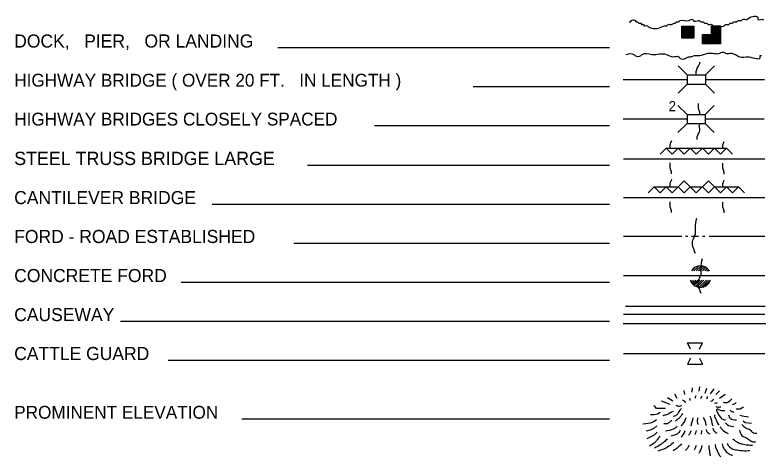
# Model space of a CAD drawing. Extents: x 1372974 to 1910017, y 15437295 to 16008649.
# Drawn here: x 1542694 to 1567567, y 15682450 to 15697088 of the extents above; entities that cross this region are included whole.
import ezdxf

# ---------------------------------------------------------------- set-up
doc = ezdxf.new("R2010")
doc.units = 0
doc.layers.add('L12', color=7, linetype='Continuous')
doc.layers.add('L23', color=7, linetype='Continuous')

msp = doc.modelspace()

# ---------------------------------------------------------------- linework, layer by layer
at = {"layer": 'L12'}
for p, q in [((1562842, 15694954), (1564959, 15694954)), ((1565561, 15694954), (1567520, 15694954)), ((1562837, 15693644), (1564954, 15693644)), ((1565551, 15693644), (1567509, 15693644)), ((1562852, 15692324), (1567525, 15692324)), ((1562852, 15691041), (1567525, 15691041)), ((1562852, 15689758), (1564785, 15689758)), ((1564901, 15689758), (1564975, 15689758)), ((1565102, 15689758), (1565329, 15689758)), ((1565461, 15689758), (1565545, 15689758)), ((1565688, 15689758), (1567525, 15689758)), ((1562852, 15688459), (1567525, 15688459)), ((1562852, 15687176), (1567525, 15687176)), ((1562852, 15685877), (1567525, 15685877))]:
    msp.add_line(p, q, dxfattribs=at)
at = {"layer": 'L23'}
for p, q in [((1564785, 15696326), (1565176, 15696717)), ((1564785, 15696675), (1564827, 15696717)), ((1564785, 15696643), (1564859, 15696717)), ((1564785, 15696612), (1564896, 15696717)), ((1564785, 15696585), (1564927, 15696717)), ((1564785, 15696538), (1564970, 15696717)), ((1564785, 15696501), (1565001, 15696717)), ((1564785, 15696469), (1565033, 15696717)), ((1564785, 15696437), (1565070, 15696717)), ((1564785, 15696395), (1565112, 15696717)), ((1564785, 15696358), (1565144, 15696717)), ((1564817, 15696326), (1565176, 15696685)), ((1564854, 15696326), (1565176, 15696654)), ((1564896, 15696326), (1565176, 15696612)), ((1566063, 15696416), (1565762, 15696717)), ((1566063, 15696384), (1565762, 15696685)), ((1566063, 15696342), (1565762, 15696643)), ((1566063, 15696311), (1565762, 15696612)), ((1566063, 15696453), (1565778, 15696733)), ((1566063, 15696485), (1565809, 15696733)), ((1566052, 15696538), (1565851, 15696733)), ((1566063, 15696559), (1565883, 15696733)), ((1566063, 15696596), (1565920, 15696733)), ((1566063, 15696627), (1565952, 15696733)), ((1566063, 15696670), (1565994, 15696733)), ((1566063, 15696701), (1566026, 15696733)), ((1564928, 15696326), (1565176, 15696575)), ((1564959, 15696326), (1565176, 15696543)), ((1564996, 15696326), (1565176, 15696511)), ((1565044, 15696326), (1565176, 15696469)), ((1565070, 15696326), (1565176, 15696437)), ((1565102, 15696326), (1565176, 15696400)), ((1565133, 15696326), (1565176, 15696369)), ((1565746, 15696136), (1565461, 15696416)), ((1565704, 15696136), (1565461, 15696384)), ((1565778, 15696136), (1565477, 15696437)), ((1565809, 15696136), (1565508, 15696437)), ((1565846, 15696136), (1565551, 15696437)), ((1565883, 15696136), (1565587, 15696437)), ((1565920, 15696136), (1565619, 15696437)), ((1565952, 15696136), (1565651, 15696437)), ((1565994, 15696136), (1565693, 15696437)), ((1566026, 15696136), (1565725, 15696437)), ((1566063, 15696279), (1565762, 15696575)), ((1566063, 15696242), (1565762, 15696543)), ((1566063, 15696200), (1565762, 15696501)), ((1566063, 15696168), (1565762, 15696469)), ((1566063, 15696136), (1565762, 15696437)), ((1565667, 15696136), (1565461, 15696342)), ((1565635, 15696126), (1565461, 15696311)), ((1565603, 15696136), (1565461, 15696279)), ((1565566, 15696136), (1565461, 15696242)), ((1565519, 15696136), (1565461, 15696200)), ((1565492, 15696126), (1565461, 15696168)), ((1551400, 15696010), (1562388, 15696010)), ((1564959, 15695101), (1564658, 15695402)), ((1565561, 15695101), (1565862, 15695402)), ((1564959, 15695101), (1564959, 15694800)), ((1564959, 15695101), (1565561, 15695101)), ((1565561, 15695101), (1565561, 15694800)), ((1557868, 15694716), (1562388, 15694716)), ((1564959, 15694800), (1564658, 15694499)), ((1564959, 15694800), (1565561, 15694800)), ((1565561, 15694800), (1565862, 15694499)), ((1564954, 15693792), (1564653, 15694093)), ((1565551, 15693792), (1565851, 15694093)), ((1564954, 15693792), (1564954, 15693491)), ((1564954, 15693792), (1565551, 15693792)), ((1565551, 15693792), (1565551, 15693491)), ((1554600, 15693428), (1562388, 15693428)), ((1564954, 15693491), (1564653, 15693195)), ((1564954, 15693491), (1565551, 15693491)), ((1565551, 15693491), (1565852, 15693195)), ((1564062, 15692477), (1564262, 15692678)), ((1564252, 15692678), (1566258, 15692678)), ((1564262, 15692678), (1564463, 15692477)), ((1564463, 15692477), (1564658, 15692678)), ((1564658, 15692678), (1564859, 15692477)), ((1564859, 15692477), (1565059, 15692678)), ((1565059, 15692678), (1565260, 15692477)), ((1565260, 15692477), (1565461, 15692678)), ((1565461, 15692678), (1565661, 15692477)), ((1565661, 15692477), (1565862, 15692678)), ((1565862, 15692678), (1566063, 15692477)), ((1566063, 15692477), (1566258, 15692678)), ((1566258, 15692678), (1566459, 15692477)), ((1552377, 15692118), (1562388, 15692118)), ((1563660, 15691194), (1563861, 15691395)), ((1563861, 15691395), (1564062, 15691194)), ((1563861, 15691395), (1564658, 15691395)), ((1564062, 15691194), (1564262, 15691395)), ((1564262, 15691395), (1564463, 15691194)), ((1564463, 15691194), (1564859, 15691595)), ((1564658, 15691395), (1564859, 15691194)), ((1564859, 15691595), (1565260, 15691194)), ((1564859, 15691194), (1565059, 15691395)), ((1565059, 15691395), (1565461, 15691395)), ((1565260, 15691194), (1565661, 15691595)), ((1565461, 15691395), (1565661, 15691194)), ((1565661, 15691595), (1566063, 15691194)), ((1565661, 15691194), (1565862, 15691395)), ((1565862, 15691395), (1566659, 15691395)), ((1566063, 15691194), (1566258, 15691395)), ((1566258, 15691395), (1566459, 15691194)), ((1566459, 15691194), (1566659, 15691395)), ((1566659, 15691395), (1566860, 15691194)), ((1549225, 15690824), (1562388, 15690824)), ((1551928, 15689536), (1562388, 15689536)), ((1565112, 15688612), (1565234, 15688744)), ((1565176, 15688612), (1565329, 15688760)), ((1565260, 15688612), (1565419, 15688770)), ((1565329, 15688612), (1565477, 15688770)), ((1565392, 15688612), (1565529, 15688744)), ((1565461, 15688612), (1565577, 15688728)), ((1565545, 15688612), (1565619, 15688691)), ((1565609, 15688612), (1565661, 15688659)), ((1565667, 15688612), (1565688, 15688628)), ((1548195, 15688242), (1562388, 15688242)), ((1565075, 15688295), (1565102, 15688311)), ((1565091, 15688242), (1565170, 15688311)), ((1565128, 15688200), (1565244, 15688311)), ((1565160, 15688168), (1565308, 15688311)), ((1565192, 15688137), (1565376, 15688311)), ((1565244, 15688110), (1565445, 15688311)), ((1565287, 15688084), (1565508, 15688311)), ((1565350, 15688079), (1565593, 15688311)), ((1565419, 15688068), (1565661, 15688311)), ((1565503, 15688084), (1565725, 15688311)), ((1562911, 15687445), (1567541, 15687445)), ((1546184, 15686949), (1562388, 15686949)), ((1562837, 15686869), (1567567, 15686869)), ((1565070, 15686024), (1564970, 15686225)), ((1564970, 15686225), (1565466, 15686225)), ((1565371, 15686024), (1565466, 15686225)), ((1547762, 15685660), (1562388, 15685660)), ((1565070, 15685724), (1564970, 15685528)), ((1565371, 15685724), (1565466, 15685528)), ((1564970, 15685528), (1565466, 15685528)), ((1550212, 15683717), (1562388, 15683717))]:
    msp.add_line(p, q, dxfattribs=at)
for points in [[(1564785, 15696326), (1564785, 15696717), (1565176, 15696717), (1565176, 15696326)], [(1566063, 15696437), (1565762, 15696437), (1565762, 15696733), (1566063, 15696733)], [(1565762, 15696136), (1565461, 15696136), (1565461, 15696437), (1565762, 15696437)], [(1566063, 15696136), (1565762, 15696136), (1565762, 15696437), (1566063, 15696437)]]:
    msp.add_lwpolyline(points, close=True, dxfattribs=at)
for points in [[(1565128, 15684599), (1565133, 15684741)], [(1565350, 15684625), (1565376, 15684778)], [(1565551, 15684562), (1565609, 15684726)], [(1565735, 15684541), (1565846, 15684710)], [(1564627, 15684382), (1564553, 15684525)], [(1564885, 15684520), (1564854, 15684657)], [(1565904, 15684520), (1566026, 15684636)], [(1566026, 15684393), (1566211, 15684535)], [(1564394, 15684192), (1564104, 15684303)], [(1564484, 15684293), (1564304, 15684409)], [(1566453, 15684192), (1566543, 15684224), (1566575, 15684250)], [(1564067, 15683928), (1563977, 15683870), (1563850, 15683844), (1563745, 15683844)], [(1564236, 15684060), (1563945, 15684060), (1563893, 15684108), (1563850, 15684145)], [(1566575, 15684044), (1566717, 15684044), (1566828, 15684108)], [(1563945, 15683675), (1563850, 15683611), (1563734, 15683569), (1563586, 15683543), (1563491, 15683532)], [(1566702, 15683833), (1566775, 15683807), (1566992, 15683775)], [(1563951, 15683485), (1563850, 15683395), (1563734, 15683342), (1563602, 15683300)], [(1566812, 15683643), (1566876, 15683590), (1567087, 15683574)], [(1563961, 15683268), (1563861, 15683168), (1563750, 15683115), (1563618, 15683052)]]:
    msp.add_lwpolyline(points, dxfattribs=at)
for start, end in [(33.1356, 146.8644), (198.6495, 341.3505)]:
    msp.add_arc((1565394, 15688422), 355, start, end, dxfattribs=at)
for points in [[(1563037, 15696860), (1563080, 15696860), (1563111, 15696902), (1563238, 15696902), (1563275, 15696860), (1563317, 15696860), (1563354, 15696817), (1563433, 15696817), (1563433, 15696775), (1563518, 15696775), (1563518, 15696733), (1563560, 15696733), (1563634, 15696733), (1563676, 15696701), (1564120, 15696701), (1564204, 15696733), (1564283, 15696733), (1564326, 15696775), (1564442, 15696775), (1564526, 15696817), (1564568, 15696817), (1564600, 15696860), (1564642, 15696860), (1564727, 15696902), (1565012, 15696902), (1565086, 15696944), (1565128, 15696944), (1565170, 15696902), (1565329, 15696902), (1565371, 15696902), (1565408, 15696860), (1565492, 15696860), (1565535, 15696817), (1565609, 15696817), (1565651, 15696775), (1565778, 15696775), (1565809, 15696733), (1565936, 15696733), (1565978, 15696733), (1566179, 15696733), (1566221, 15696775), (1566337, 15696775), (1566379, 15696817), (1566459, 15696817), (1566501, 15696860), (1566575, 15696860), (1566659, 15696902), (1566702, 15696902), (1566744, 15696902), (1566786, 15696944), (1566944, 15696944), (1566987, 15696976), (1567303, 15696976), (1567303, 15696944), (1567383, 15696944), (1567467, 15696944), (1567467, 15696902)], [(1562942, 15695783), (1563185, 15695783), (1563227, 15695746), (1563428, 15695746), (1563470, 15695783), (1563787, 15695783), (1564268, 15695783), (1564479, 15695703), (1564679, 15695703), (1564716, 15695661), (1564917, 15695661), (1564996, 15695703), (1565075, 15695703), (1565202, 15695746), (1565360, 15695746), (1565646, 15695825), (1566042, 15695825), (1566126, 15695862), (1566168, 15695862), (1566211, 15695825), (1566369, 15695825), (1566612, 15695746), (1566691, 15695703), (1567008, 15695703), (1567377, 15695703), (1567377, 15695746), (1567420, 15695746)], [(1565250, 15695112), (1565250, 15695159), (1565334, 15695402), (1565376, 15695487), (1565376, 15695529)], [(1565376, 15693802), (1565376, 15693866), (1565334, 15693993), (1565334, 15694151), (1565334, 15694161)], [(1565292, 15692968), (1565292, 15693058), (1565376, 15693269), (1565376, 15693470), (1565403, 15693491)], [(1564394, 15692694), (1564394, 15692783), (1564452, 15692936)], [(1566137, 15692694), (1566137, 15692783), (1566184, 15692899)], [(1564436, 15691828), (1564436, 15691891), (1564394, 15692018), (1564394, 15692176), (1564394, 15692187)], [(1566184, 15691817), (1566184, 15691886), (1566142, 15692012), (1566142, 15692166), (1566142, 15692176)], [(1564394, 15691410), (1564394, 15691500), (1564452, 15691653)], [(1566137, 15691410), (1566137, 15691500), (1566184, 15691616)], [(1564436, 15690544), (1564436, 15690608), (1564394, 15690735), (1564394, 15690893), (1564394, 15690904)], [(1566184, 15690534), (1566184, 15690603), (1566142, 15690724), (1566142, 15690882), (1566142, 15690893)], [(1565228, 15689203), (1565144, 15689626), (1565228, 15689837), (1565228, 15690032), (1565276, 15690360)], [(1565419, 15687867), (1565334, 15688295), (1565419, 15688501), (1565419, 15688702), (1565466, 15689024)], [(1565244, 15684382), (1565234, 15684435), (1565250, 15684483)], [(1565403, 15684393), (1565434, 15684435), (1565450, 15684477)], [(1565603, 15684377), (1565619, 15684403), (1565635, 15684451)], [(1564912, 15684250), (1564854, 15684308), (1564801, 15684340)], [(1565054, 15684324), (1565054, 15684377), (1565044, 15684382)], [(1565735, 15684293), (1565809, 15684335), (1565836, 15684366)], [(1565867, 15684245), (1565920, 15684234), (1565962, 15684250)], [(1566152, 15684266), (1566226, 15684250), (1566438, 15684377)], [(1564495, 15683960), (1564268, 15683849), (1564146, 15683817)], [(1564774, 15684050), (1564743, 15684034), (1564653, 15683891), (1564568, 15683817), (1564495, 15683786)], [(1564774, 15684161), (1564695, 15684124), (1564595, 15684150)], [(1565910, 15684118), (1565952, 15684108), (1566068, 15684108)], [(1565925, 15684029), (1565962, 15683907), (1566042, 15683791), (1566137, 15683701), (1566226, 15683675)], [(1565941, 15684060), (1566052, 15684002), (1566200, 15683992)], [(1566385, 15684002), (1566459, 15683944), (1566501, 15683944)], [(1564801, 15683891), (1564753, 15683817), (1564679, 15683728), (1564595, 15683659), (1564558, 15683632)], [(1564912, 15683749), (1564869, 15683627), (1564785, 15683511), (1564753, 15683458)], [(1565144, 15683743), (1565112, 15683601), (1565075, 15683474)], [(1565302, 15683749), (1565292, 15683627), (1565308, 15683527)], [(1565492, 15683759), (1565551, 15683627), (1565577, 15683495)], [(1565704, 15683807), (1565767, 15683627), (1565783, 15683527), (1565809, 15683485)], [(1565862, 15683844), (1565878, 15683759), (1565920, 15683685), (1565962, 15683569), (1566020, 15683511)], [(1566327, 15683849), (1566379, 15683733), (1566596, 15683685)], [(1564452, 15683669), (1564394, 15683617), (1564310, 15683553), (1564183, 15683553)], [(1564621, 15683474), (1564584, 15683427), (1564495, 15683368), (1564241, 15683300)], [(1566042, 15683453), (1566100, 15683374), (1566311, 15683226)], [(1566226, 15683585), (1566279, 15683527), (1566501, 15683458)], [(1566770, 15683527), (1566902, 15683411), (1567045, 15683353), (1567119, 15683268), (1567267, 15683236)], [(1564727, 15683337), (1564685, 15683258), (1564421, 15683141)], [(1564885, 15683316), (1564859, 15683252), (1564753, 15683110)], [(1565075, 15683316), (1565054, 15683252), (1565001, 15683168)], [(1565250, 15683326), (1565234, 15683236), (1565218, 15683194)], [(1565429, 15683326), (1565429, 15683284), (1565419, 15683200)], [(1565587, 15683358), (1565619, 15683273), (1565704, 15683215)], [(1565804, 15683400), (1565836, 15683326), (1565936, 15683242)], [(1566686, 15683342), (1566770, 15683157), (1566971, 15683052), (1567092, 15682967), (1567230, 15682957)], [(1564062, 15683141), (1563993, 15683057), (1563919, 15682957), (1563708, 15682809)], [(1564294, 15683052), (1564183, 15682935), (1564083, 15682862), (1563877, 15682740)], [(1564510, 15682935), (1564468, 15682899), (1564310, 15682777), (1563988, 15682645)], [(1566469, 15683052), (1566659, 15682920), (1566775, 15682883), (1566950, 15682851), (1567119, 15682840)], [(1564769, 15682883), (1564669, 15682782), (1564495, 15682650)], [(1565017, 15682840), (1564975, 15682751), (1564901, 15682661)], [(1565250, 15682835), (1565213, 15682719), (1565192, 15682682)], [(1565445, 15682825), (1565419, 15682735), (1565360, 15682603), (1565345, 15682566)], [(1565677, 15682825), (1565677, 15682724), (1565688, 15682693), (1565704, 15682561), (1565725, 15682492)], [(1565883, 15682862), (1565904, 15682751), (1565962, 15682635), (1565999, 15682550), (1566068, 15682450)], [(1566121, 15682883), (1566142, 15682793), (1566200, 15682682), (1566311, 15682576), (1566459, 15682503)], [(1566279, 15682909), (1566337, 15682809), (1566475, 15682708), (1566643, 15682677), (1566802, 15682661), (1567029, 15682661)]]:
    msp.add_spline(points, degree=3, dxfattribs=at)

# ---------------------------------------------------------------- texts
for s, height, p in [('DOCK,   PIER,   OR LANDING', 433.31, (1542667, 15696010)), ('HIGHWAY BRIDGE ( OVER 20 FT.   IN LENGTH )', 425.01, (1542667, 15694716)), ('2', 333, (1564341, 15693903)), ('HIGHWAY BRIDGES CLOSELY SPACED', 425.01, (1542667, 15693428)), ('STEEL TRUSS BRIDGE LARGE', 441.61, (1542667, 15692118)), ('CANTILEVER BRIDGE', 433.31, (1542667, 15690824)), ('FORD - ROAD ESTABLISHED', 433.31, (1542667, 15689536)), ('CONCRETE FORD', 433.31, (1542667, 15688242)), ('CAUSEWAY', 433.3, (1542667, 15686949)), ('CATTLE GUARD', 433.31, (1542667, 15685660)), ('PROMINENT ELEVATION', 425.01, (1542667, 15683717))]:
    msp.add_text(s, height=height, dxfattribs=at).set_placement(p)

doc.saveas('drawing.dxf')
